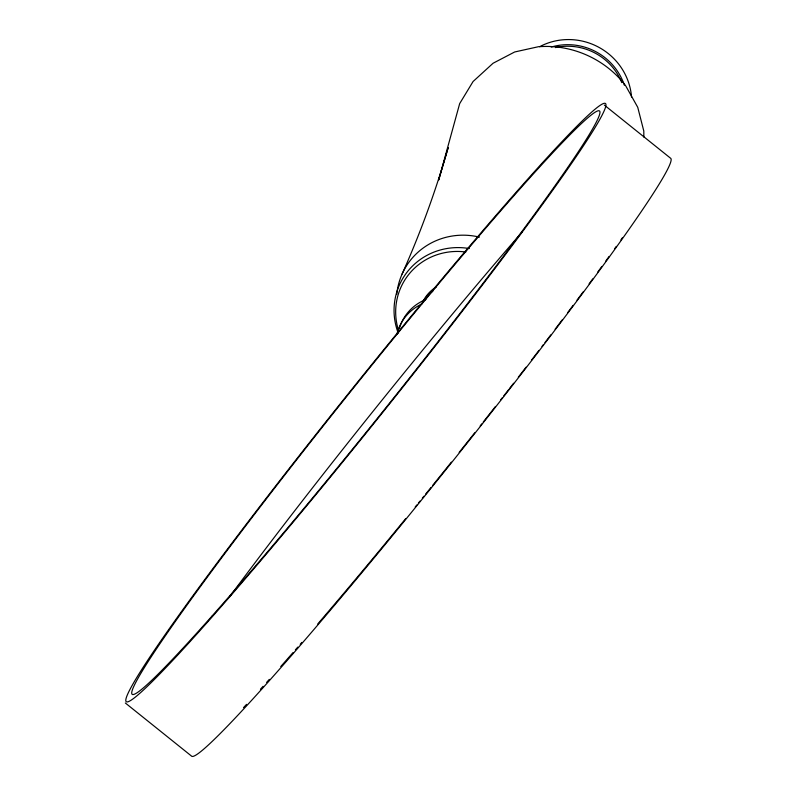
<?xml version="1.0" encoding="UTF-8"?>
<svg xmlns="http://www.w3.org/2000/svg" width="796" height="796" viewBox="0 0 796 796"><rect width="100%" height="100%" fill="white"/><g stroke="black" fill="none" stroke-linecap="round" stroke-linejoin="round"><path stroke-width="1.19" d="M643.865 137.111L643.795 131.022L637.745 107.311L625.696 85.799M438.735 179.836L448.198 147.509C435.82 190.692 420.427 233.019 402.099 274.053M438.715 179.936L459.67 103.619L473.073 81.52L493.062 63.252L514.674 51.979L538.663 46.666M539.459 46.666C572.423 44.357 605.139 59.123 625.318 85.262M604.343 105.102L670.67 158.304A383.095 19.283 -51.3 0 1 449.481 465.232A383.095 19.283 -51.3 0 1 191.657 756.2L125.33 702.997M396.806 294.212A68.794 66.605 27.5 0 1 479.431 237.128M398.249 333.136A66.128 64.018 27.5 0 1 469.272 248.541M398.557 330.539A63.72 61.69 27.5 0 1 465.809 252.004M555.399 47.581A56.914 55.103 27.5 0 1 621.766 82.625M539.559 46.745A62.018 60.048 27.5 0 1 631.536 97.032M551.21 47.073A58.347 56.486 27.5 0 1 624.362 85.222M396.945 334.25A46.825 45.332 27.5 0 1 421.8 304.062M399.423 328.35A46.825 45.332 27.5 0 1 425.88 299.535M423.074 301.535A37.472 36.278 27.5 0 1 432.815 291.207M422.925 301.634A37.472 36.278 27.5 0 1 436.377 286.878M622.392 237.785A373.812 18.815 -51.3 0 1 620.9 239.904M616.293 246.402A373.812 18.815 -51.3 0 1 614.711 248.611M609.059 256.491A373.812 18.815 -51.3 0 1 605.826 260.969M601.826 266.481A373.812 18.815 -51.3 0 1 597.697 272.142M592.731 278.908A373.812 18.815 -51.3 0 1 589.09 283.854M583.12 291.923A373.812 18.815 -51.3 0 1 576.981 300.172M573.07 305.405A373.812 18.815 -51.3 0 1 567.518 312.808M562.115 319.972A373.812 18.815 -51.3 0 1 555.101 329.236M550.792 334.907A373.812 18.815 -51.3 0 1 544.952 342.579M543.469 344.519A373.812 18.815 -51.3 0 1 541.986 346.459M538.992 350.369A373.812 18.815 -51.3 0 1 531.42 360.22M526.047 367.195A373.812 18.815 -51.3 0 1 518.295 377.204M513.619 383.244A373.812 18.815 -51.3 0 1 509.699 388.269M508.913 389.274A373.812 18.815 -51.3 0 1 503.749 395.901M502.256 397.811A373.812 18.815 -51.3 0 1 500.764 399.721M495.49 406.448A373.812 18.815 -51.3 0 1 483.252 422.009M481.709 423.96A373.812 18.815 -51.3 0 1 480.167 425.92M474.734 432.785A373.812 18.815 -51.3 0 1 459.153 452.387M451.362 462.128A373.812 18.815 -51.3 0 1 432.596 485.49M431.024 487.441A373.812 18.815 -51.3 0 1 425.492 494.276M423.91 496.226A373.812 18.815 -51.3 0 1 422.328 498.177M419.96 501.102A373.812 18.815 -51.3 0 1 418.378 503.052M416.805 504.992A373.812 18.815 -51.3 0 1 415.223 506.933M405.781 518.524A373.812 18.815 -51.3 0 1 317.733 623.984M301.843 642.432A373.812 18.815 -51.3 0 1 300.211 644.302M297.794 647.098A373.812 18.815 -51.3 0 1 295.386 649.854M293.008 652.591A373.812 18.815 -51.3 0 1 280.759 666.531M269.317 679.386A373.812 18.815 -51.3 0 1 266.61 682.401M263.078 686.321A373.812 18.815 -51.3 0 1 260.461 689.207M246.541 704.37A373.812 18.815 -51.3 0 1 243.496 707.634M229.487 596.96A373.593 18.805 -51.3 0 1 522.146 232.014M208.443 621.079A383.095 19.283 -51.3 0 0 600.93 117.35A383.095 19.283 -51.3 0 0 285.157 473.71A383.095 19.283 -51.3 0 0 208.443 621.079M212.323 615.696A373.593 18.805 -51.3 0 0 595.07 124.465A373.593 18.805 -51.3 0 0 287.127 471.988A373.593 18.805 -51.3 0 0 212.323 615.696"/></g></svg>
